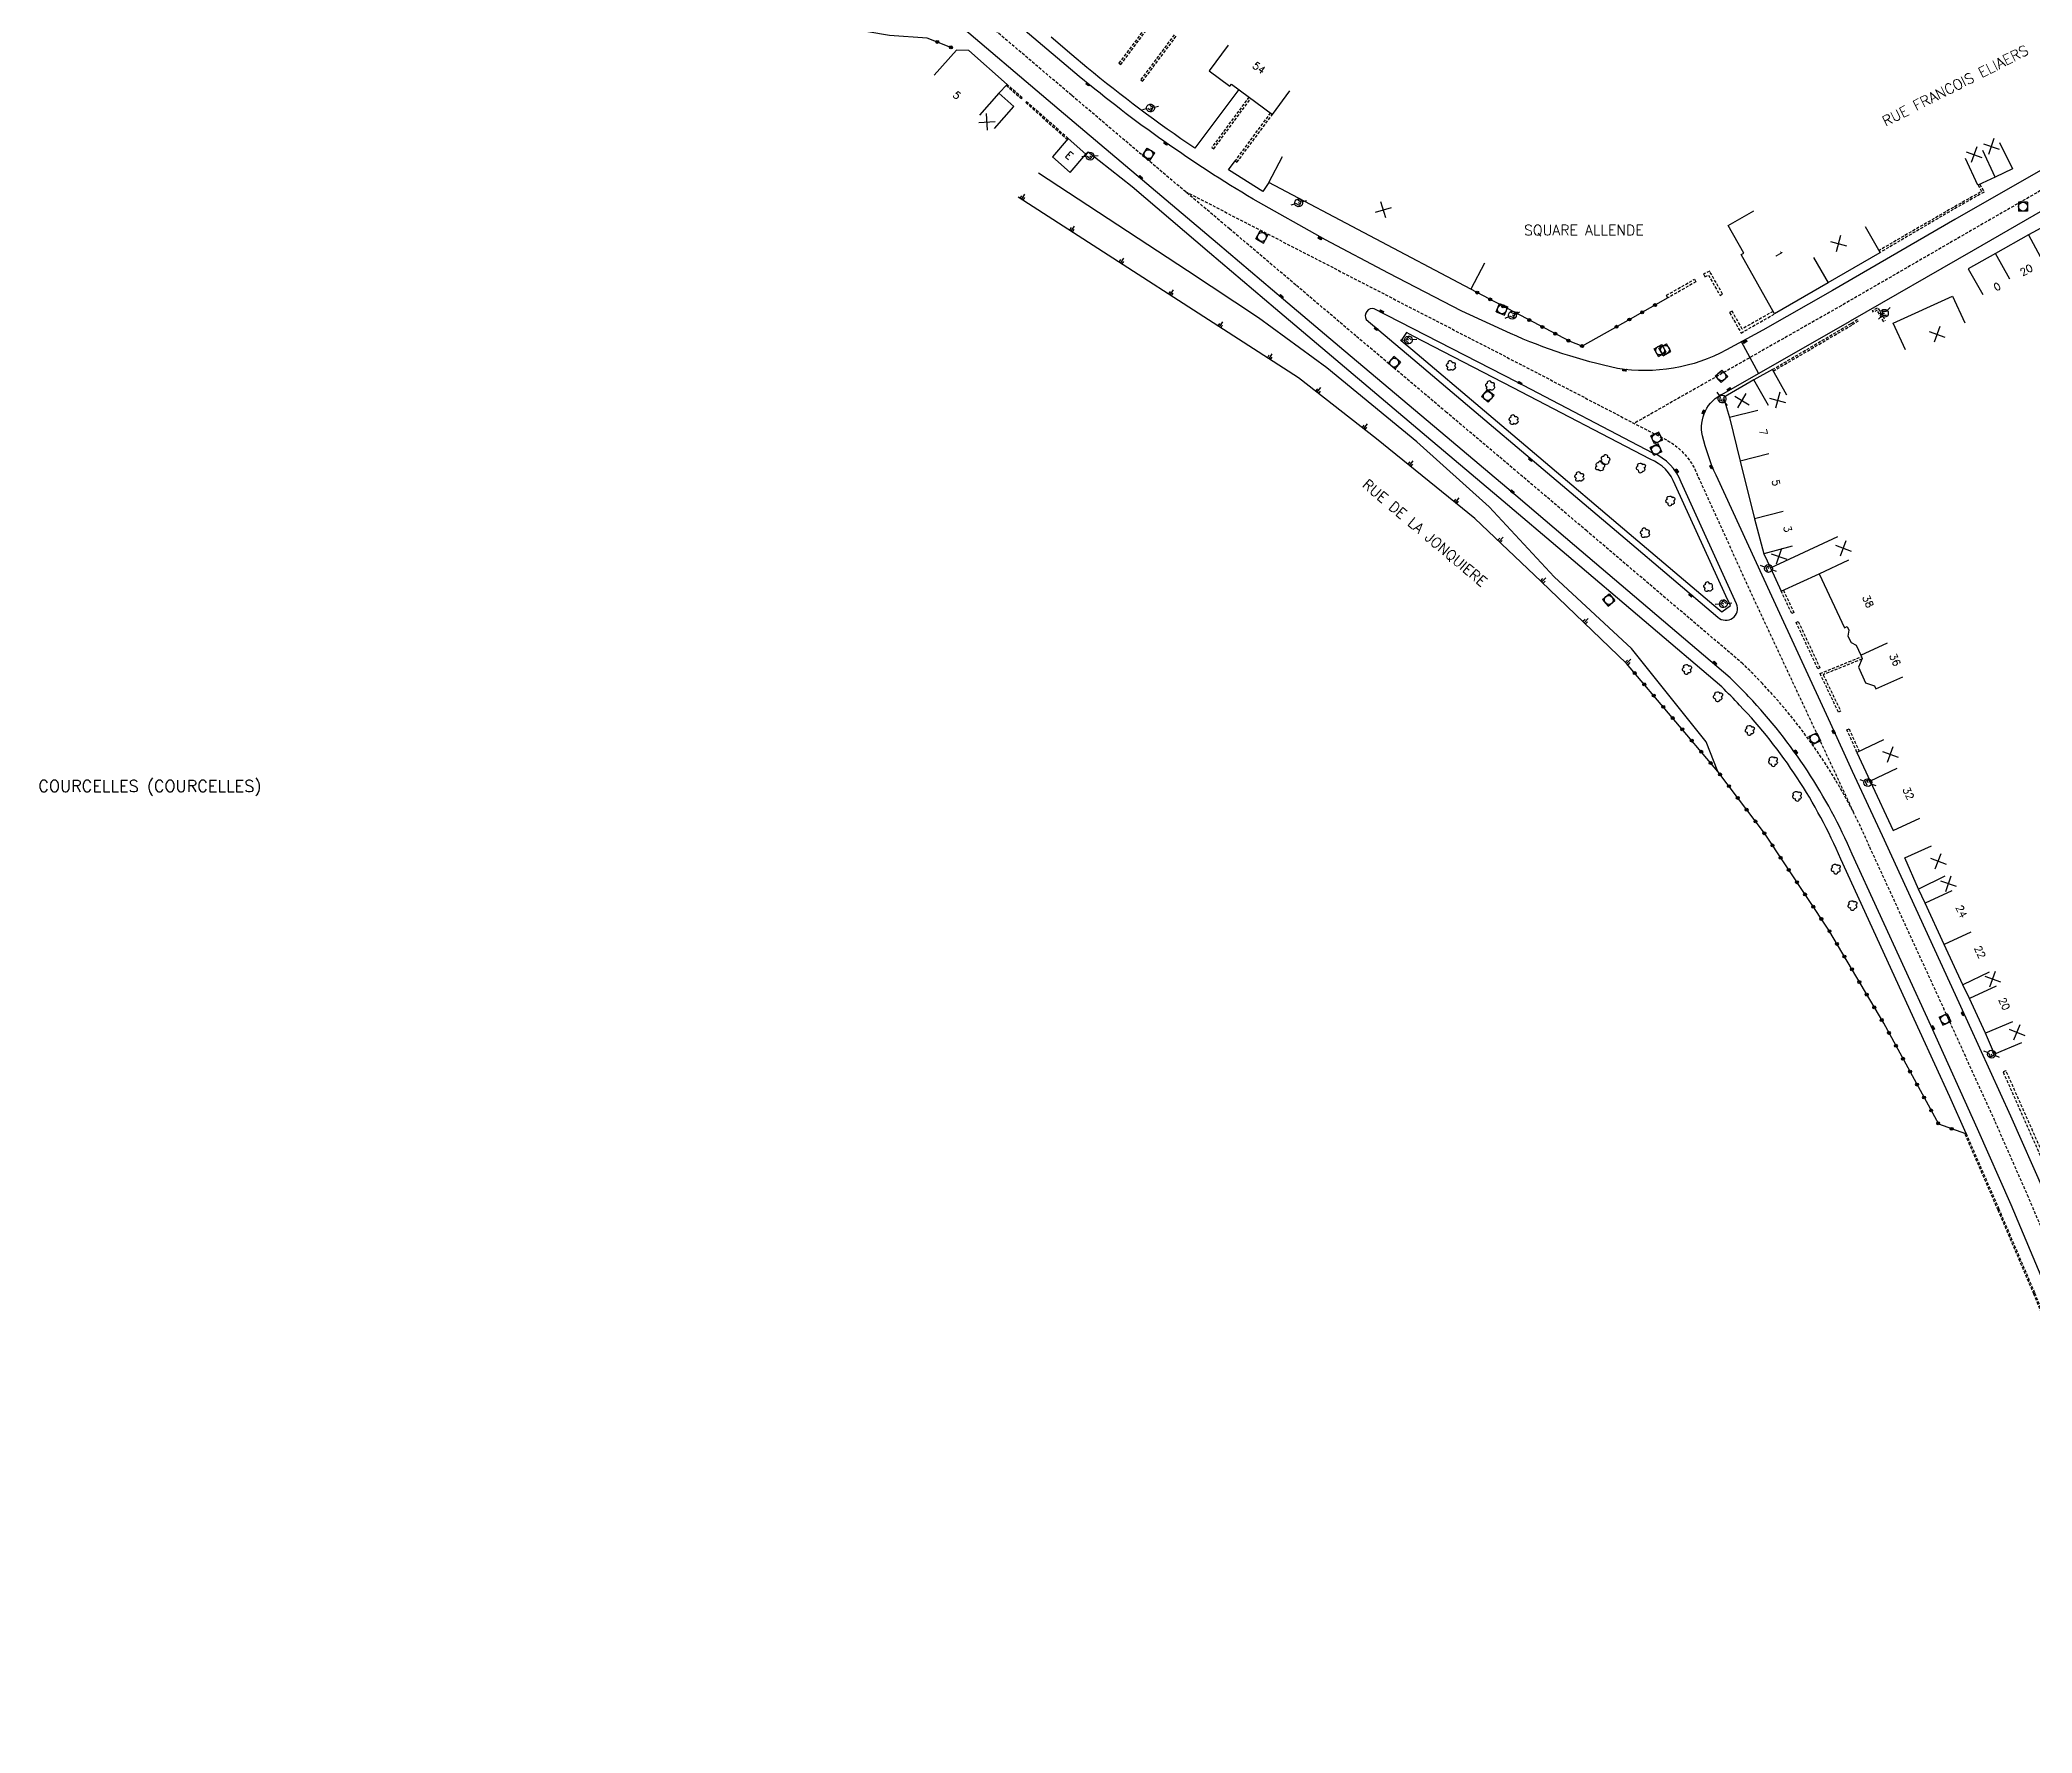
# Model space of a CAD drawing. Header units: millimetres. Extents: x 149999 to 151000, y 127000 to 128000.
# Drawn here: x 150014.3 to 150352.8, y 127351.9 to 127639.5 of the extents above; entities that cross this region are included whole.
import ezdxf
from ezdxf.enums import TextEntityAlignment as Align

# ---------------------------------------------------------------- set-up
doc = ezdxf.new("R2010")
doc.units = ezdxf.units.MM
doc.linetypes.add('DASHED', pattern=[0.75, 0.5, -0.25])
doc.layers.get('0').update_dxf_attribs({"linetype": 'CONTINUOUS'})
for name, color, linetype in [('W0001', 6, 'DASHED'), ('W0008', 7, 'CONTINUOUS'), ('W0100', 7, 'CONTINUOUS'), ('W0112', 1, 'DASHED'), ('W0211', 2, 'CONTINUOUS'), ('W0300', 7, 'CONTINUOUS'), ('W0322', 7, 'CONTINUOUS'), ('W0334', 7, 'CONTINUOUS'), ('W0400', 7, 'CONTINUOUS'), ('W0420', 7, 'CONTINUOUS'), ('W0471', 7, 'CONTINUOUS'), ('W0980', 7, 'CONTINUOUS'), ('W0984', 7, 'CONTINUOUS'), ('W0989', 7, 'CONTINUOUS'), ('W0991', 7, 'CONTINUOUS'), ('W1102', 7, 'CONTINUOUS')]:
    doc.layers.add(name, color=color, linetype=linetype)
doc.styles.get("Standard").update_dxf_attribs({"font": 'romans.shx', "width": 0.85})

# ---------------------------------------------------------------- blocks, each defined once
blk = doc.blocks.new('T471')
for p, q in [((-0.333334, 0.333334), (-0.333334, -0.333334)), ((-0.333334, 0.333334), (0.333334, 0.333334)), ((-0.333334, 0), (0, 0)), ((0.500001, 0.500001), (1.000002, 1.000002)), ((-0.500001, -0.500001), (-1.000002, -1.000002)), ((-0.333334, -0.333334), (0.333334, -0.333334))]:
    blk.add_line(p, q)
blk.add_ellipse((0, 0), major_axis=(0.471405, 0.471405), ratio=1, start_param=5.4977871438, end_param=11.780972451)
blk = doc.blocks.new('T400')
for p, q in [((-0.15, 0.3), (0.15, 0.3)), ((-0.15, -0.25), (-0.15, 0.3)), ((-0.15, 0.15), (0.15, 0.15)), ((-0.15, 0), (0.15, 0)), ((0.15, 0.3), (0.15, -0.25)), ((-0.15, -0.15), (0.15, -0.15)), ((-0.15, -0.25), (-0.15, -0.3)), ((-0.15, -0.3), (0.15, -0.3)), ((0.15, -0.3), (0.15, -0.25))]:
    blk.add_line(p, q)
blk = doc.blocks.new('T420')
for p, q in [((0.75, 0.75), (-0.75, 0.75)), ((-0.75, 0.75), (-0.75, -0.75)), ((0.75, 0.75), (0.75, -0.75)), ((0.75, -0.75), (-0.75, -0.75))]:
    blk.add_line(p, q)
blk.add_ellipse((0, 0), major_axis=(-0.53, 0.53), ratio=1, start_param=3.926991, end_param=10.210176)
blk = doc.blocks.new('T300')
for p, q in [((-0.8, 0.51), (-0.86, 0.34)), ((-0.86, 0.34), (-0.86, 0.17)), ((-0.86, 0.17), (-0.74, 0.06)), ((-0.69, 0.63), (-0.8, 0.51)), ((-0.8, -0.06), (-0.74, 0.06)), ((-0.74, 0.06), (-0.69, 0.11)), ((-0.57, 0.69), (-0.69, 0.63)), ((-0.46, 0.69), (-0.57, 0.69)), ((-0.29, 0.63), (-0.46, 0.69)), ((-0.29, 0.63), (-0.17, 0.74)), ((-0.23, 0.57), (-0.29, 0.63)), ((-0.17, 0.74), (-0.06, 0.8)), ((-0.06, 0.8), (0.06, 0.8)), ((0.06, 0.8), (0.23, 0.74)), ((0.23, 0.74), (0.34, 0.63)), ((0.34, 0.63), (0.4, 0.51)), ((0.46, 0.46), (0.34, 0.46)), ((0.4, 0.51), (0.4, 0.46)), ((0.57, 0.4), (0.46, 0.46)), ((0.57, 0.4), (0.69, 0.29)), ((0.69, 0.29), (0.74, 0.17)), ((0.74, 0.06), (0.69, -0.17)), ((0.74, 0.17), (0.74, 0.06)), ((-0.8, -0.17), (-0.8, -0.06)), ((-0.8, -0.23), (-0.8, -0.17)), ((-0.74, -0.34), (-0.8, -0.23)), ((-0.69, -0.4), (-0.74, -0.34)), ((-0.51, -0.46), (-0.69, -0.4)), ((-0.4, -0.46), (-0.51, -0.46)), ((-0.4, -0.46), (-0.34, -0.46)), ((-0.34, -0.46), (-0.34, -0.4)), ((-0.34, -0.51), (-0.34, -0.46)), ((-0.29, -0.63), (-0.34, -0.51)), ((-0.17, -0.74), (-0.29, -0.63)), ((-0.06, -0.8), (-0.17, -0.74)), ((0.06, -0.8), (-0.06, -0.8)), ((0.17, -0.74), (0.06, -0.8)), ((0.23, -0.69), (0.17, -0.74)), ((0.29, -0.46), (0.23, -0.46)), ((0.29, -0.63), (0.23, -0.69)), ((0.46, -0.4), (0.29, -0.46)), ((0.34, -0.51), (0.29, -0.63)), ((0.34, -0.51), (0.34, -0.46)), ((0.57, -0.34), (0.46, -0.4)), ((0.63, -0.29), (0.57, -0.34)), ((0.69, -0.17), (0.63, -0.29))]:
    blk.add_line(p, q)
blk = doc.blocks.new('t211o')
at = {"color": 0, "linetype": 'Continuous'}
for p, q in [((-0.29, 0.5), (-0.29, 0)), ((0, 1), (0, 0)), ((0.29, 0.5), (0.29, 0))]:
    blk.add_line(p, q, dxfattribs=at)
blk = doc.blocks.new('t322o')
at = {"color": 0, "linetype": 'Continuous'}
for radius in [0.25, 0.15]:
    blk.add_circle((0, 0), radius, dxfattribs=at)
blk = doc.blocks.new('t991o')
at = {"color": 0, "linetype": 'Continuous'}
for p, q in [((-1, 1), (1, -1)), ((-1, -1), (1, 1))]:
    blk.add_line(p, q, dxfattribs=at)

msp = doc.modelspace()

# ---------------------------------------------------------------- linework, layer by layer
at = {"layer": 'W0001', "flags": 128}
for points in [[(150414, 127648.31), (150341.15, 127606.39), (150320.34, 127594.35)], [(150320.34, 127594.35), (150285.16, 127574.36)]]:
    msp.add_lwpolyline(points, dxfattribs=at)
at = {"layer": 'W0001'}
msp.add_lwpolyline([(150358.04, 127428.99), (150352.15, 127442.89), (150346.45, 127455.86), (150338.52, 127473.29), (150325.14, 127502.48, 0.088802), (150306.94, 127530.16, 0.009629), (150303.63, 127533.52), (150277.1, 127556.08), (150265.58, 127565.86), (150253.29, 127576.22), (150237.89, 127589.21), (150227.67, 127597.86), (150216.43, 127607.39), (150202.6, 127619.04), (150189.56, 127630.1), (150170.48, 127646.3)], format="xyb", dxfattribs=at)
at = {"layer": 'W0001', "flags": 128}
msp.add_lwpolyline([(150208.88, 127613.76), (150266.51, 127584.05), (150289.62, 127572.04, -0.203444), (150295.94, 127565.51), (150305.28, 127544.93), (150322.49, 127508.13)], format="xyb", dxfattribs=at)
at = {"layer": 'W0008'}
for points in [[(150220.45, 127612.44, -0.038797), (150190.89, 127633.28), (150172.49, 127648.83), (150159.5, 127659.81), (150149.54, 127668.29)], [(150355.07, 127427.74), (150349.19, 127441.61), (150343.51, 127454.55), (150335.59, 127471.95), (150322.19, 127501.17, 0.088915), (150304.61, 127527.94, 0.009398), (150301.46, 127531.14), (150275.02, 127553.62), (150263.5, 127563.4), (150251.21, 127573.76), (150235.81, 127586.75), (150225.59, 127595.4), (150214.35, 127604.93), (150200.53, 127616.58), (150187.47, 127627.64), (150168.4, 127643.84)], [(150318.86, 127596.95), (150307, 127590.19), (150300.86, 127586.84, -0.164618), (150282.31, 127583.69, -0.051995), (150264.12, 127589.63), (150255.9, 127593.44), (150243.4, 127599.9), (150232.73, 127605.53), (150220.45, 127612.44)], [(150392.33, 127353.03), (150379.92, 127383.3), (150371.11, 127404.76), (150364.96, 127419.66), (150360.36, 127430.8), (150354.85, 127443.74), (150349.18, 127456.68), (150340.4, 127475.91), (150327.36, 127504.31), (150322.27, 127515.23), (150318.5, 127523.46), (150308.56, 127545.02), (150299.08, 127565.55, -0.051013), (150296.78, 127572.23, -0.355907), (150300.31, 127579.44), (150321.83, 127591.74)]]:
    msp.add_lwpolyline(points, format="xyb", dxfattribs=at)
at = {"layer": 'W0008', "flags": 128}
for points in [[(150373.68, 127621.55), (150342.73, 127603.75), (150321.83, 127591.74)], [(150355.36, 127617.99), (150339.66, 127609.01), (150318.86, 127596.95)]]:
    msp.add_lwpolyline(points, dxfattribs=at)
at = {"layer": 'W0008'}
msp.add_lwpolyline([(150239.64, 127592.02), (150247.57, 127585.34), (150258.29, 127576.23), (150268.25, 127567.81), (150283.6, 127554.81), (150299.39, 127541.45, 0.824001), (150302.54, 127543.69), (150293.17, 127564.35, 0.209218), (150288.35, 127569.32), (150265.14, 127581.39), (150240.99, 127593.83, 0.659522)], format="xyb", close=True, dxfattribs=at)
at = {"layer": 'W0100'}
for points in [[(150176.47, 127624.45), (150179.78, 127628.19), (150177.24, 127630.44), (150178.63, 127631.91), (150172.11, 127637.7), (150170.04, 127637.77), (150166.24, 127633.5)], [(150216.15, 127638.62), (150212.94, 127634.27), (150216.48, 127631.66), (150216.72, 127631.99), (150223.71, 127626.85), (150226.67, 127630.87)], [(150259.72, 127601.58), (150257.39, 127597.16), (150223.06, 127615.25), (150225.39, 127619.68)], [(150315.61, 127602.56), (150318.12, 127598.24), (150309.01, 127592.95), (150303.31, 127603.02), (150303.79, 127603.3), (150301.14, 127607.98), (150305.49, 127610.45)], [(150311.07, 127579.13), (150308.64, 127583.5), (150305.49, 127581.75), (150300.35, 127578.76), (150301.33, 127575.33), (150303.17, 127567.96), (150305.62, 127558.17), (150307.16, 127552.22), (150308.3, 127549.82), (150310.15, 127545.86), (150316.59, 127548.82), (150320.87, 127539.64), (150321.36, 127539.87), (150321.65, 127539.24), (150321.48, 127538.24), (150322.02, 127537.12), (150322.85, 127536.68), (150323.64, 127534.97), (150323.88, 127534.44), (150323.27, 127532.96), (150324.45, 127530.31), (150325.99, 127529.8), (150326.23, 127529.27), (150330.78, 127531.33)], [(150327.54, 127520.59), (150323.01, 127518.48), (150325.28, 127513.61), (150329.17, 127505.18), (150333.71, 127507.27)], [(150350.97, 127469.15), (150346.37, 127467.19), (150344.85, 127470.76), (150342.11, 127476.67), (150340.98, 127478.97), (150337.83, 127485.85), (150334.6, 127492.87), (150333.45, 127495.25), (150331.12, 127500.57), (150335.7, 127502.57)]]:
    msp.add_lwpolyline(points, dxfattribs=at)
msp.add_lwpolyline([(150186.35, 127619.65), (150189.35, 127617), (150192.01, 127620.09), (150189.01, 127622.74)], close=True, dxfattribs=at)
at = {"layer": 'W0100', "flags": 128}
for points in [[(150347.25, 127622.08), (150349.41, 127617.57), (150346.51, 127616.18), (150343.53, 127614.8), (150341.43, 127619.34)], [(150360.21, 127605.05), (150357.82, 127609.44), (150352.16, 127606.36), (150346.55, 127603.2), (150341.93, 127600.59), (150344.39, 127596.24)], [(150318.1, 127598.27), (150326.97, 127603.41), (150324.46, 127607.74)], [(150349.01, 127598.84), (150346.55, 127603.2)], [(150331.26, 127586.84), (150329.18, 127591.39), (150339.23, 127595.99), (150341.31, 127591.44)]]:
    msp.add_lwpolyline(points, dxfattribs=at)
at = {"layer": 'W0112'}
for points in [[(150203.29, 127643.14), (150197.62, 127635.54), (150197.93, 127635.31), (150203.6, 127642.91)], [(150207.02, 127640.36), (150201.33, 127632.74), (150201.65, 127632.49), (150207.34, 127640.12)], [(150178.49, 127631.77), (150181.04, 127629.52), (150181.17, 127629.67), (150178.63, 127631.91)], [(150219.71, 127629.79), (150213.41, 127621.23), (150213.72, 127620.99), (150220.03, 127629.56)], [(150189.01, 127622.74), (150181.93, 127628.99), (150181.79, 127628.84), (150188.88, 127622.59)], [(150223.35, 127627.11), (150217.34, 127618.95), (150217.67, 127618.71), (150223.71, 127626.85)], [(150308.77, 127593.39), (150303.51, 127590.39), (150301.8, 127593.41), (150301.37, 127593.17), (150303.32, 127589.71), (150309.01, 127592.95)], [(150308.64, 127583.5), (150322.05, 127591.35)], [(150308.78, 127583.24), (150322.2, 127591.09)], [(150310.51, 127546.03), (150312.3, 127542.25), (150311.93, 127542.08), (150310.15, 127545.86)], [(150323.83, 127534.32), (150317.27, 127531.67), (150320.22, 127525.5), (150319.86, 127525.33), (150316.73, 127531.88), (150323.75, 127534.72)], [(150323.01, 127518.48), (150321.29, 127522.32), (150321.66, 127522.48), (150323.37, 127518.65)], [(150361.17, 127448.29), (150356.55, 127445.87), (150348.33, 127464.4), (150347.84, 127464.18), (150356.3, 127445.13), (150361.38, 127447.82)], [(150385.12, 127350.05), (150372.62, 127379.83), (150363.47, 127401.68), (150356.55, 127418.49), (150353.23, 127426.66), (150347.18, 127440.85), (150341.59, 127453.71), (150341.35, 127453.61), (150346.94, 127440.75), (150352.99, 127426.56), (150356.31, 127418.4), (150363.23, 127401.58), (150372.38, 127379.73), (150384.89, 127349.93)]]:
    msp.add_lwpolyline(points, dxfattribs=at)
at = {"layer": 'W0112', "flags": 128}
for points in [[(150343.6, 127614.84), (150344.19, 127613.76), (150338.75, 127610.68), (150326.77, 127603.74)], [(150343.88, 127614.96), (150344.6, 127613.65), (150338.9, 127610.42), (150326.97, 127603.41)], [(150327.57, 127591.63), (150326.42, 127593.61), (150325.81, 127593.25), (150325.66, 127593.51), (150326.53, 127594.02), (150327.83, 127591.79)], [(150322.05, 127591.35), (150323.07, 127592), (150323.22, 127591.74), (150322.2, 127591.09)]]:
    msp.add_lwpolyline(points, dxfattribs=at)
at = {"layer": 'W0112'}
for points in [[(150297.14, 127599.28), (150297.78, 127599.55), (150299.76, 127596.06), (150300.19, 127596.31), (150297.99, 127600.19), (150296.94, 127599.74)], [(150290.63, 127596.11), (150295.4, 127598.84), (150295.65, 127598.41), (150290.88, 127595.67)], [(150316.36, 127532.65), (150312.68, 127540.53), (150313.04, 127540.7), (150316.72, 127532.82)]]:
    msp.add_lwpolyline(points, close=True, dxfattribs=at)
at = {"layer": 'W0211'}
for points in [[(150299.39, 127515.2), (150297.38, 127520.25), (150284.69, 127536.12), (150271.55, 127548.28), (150260.54, 127560.16), (150248.24, 127571.21), (150232.93, 127583.81), (150221.33, 127592.26), (150209.26, 127600.27), (150183.97, 127616.86)], [(150283.88, 127533.57), (150269.37, 127547.51), (150258.09, 127558.19), (150241.4, 127571.73), (150228.13, 127582.1), (150180.49, 127612.81)]]:
    msp.add_lwpolyline(points, dxfattribs=at)
at = {"layer": 'W0322'}
for points in [[(150169.07, 127638.23), (150165.04, 127639.82), (150158.66, 127640.27), (150133.22, 127644.54)], [(150276.3, 127587.49), (150274.3, 127588.24), (150257.39, 127597.16)], [(150290.88, 127595.67), (150281.47, 127590.39)], [(150341.5, 127453.68), (150336.9, 127455.3), (150327.55, 127472.46), (150318.21, 127488.3), (150307.28, 127504.74), (150299.39, 127515.2), (150283.88, 127533.57)]]:
    msp.add_lwpolyline(points, dxfattribs=at)
at = {"layer": 'W0334'}
for points in [[(150217.97, 127631.07), (150210.52, 127621.1, -0.024754), (150192.18, 127634.82), (150189.62, 127636.98), (150186.08, 127639.94)], [(150341.59, 127453.71), (150338.81, 127459.97), (150333.68, 127471.08), (150320.27, 127500.32, 0.088991), (150303.08, 127526.5, 0.009242), (150300.04, 127529.59), (150273.66, 127552.02), (150262.14, 127561.79), (150249.86, 127572.15), (150234.46, 127585.14), (150224.23, 127593.8), (150213, 127603.33), (150199.85, 127614.53), (150192.4, 127620.42), (150192.01, 127620.09)]]:
    msp.add_lwpolyline(points, format="xyb", dxfattribs=at)
for points in [[(150223.06, 127615.25), (150222.07, 127613.77), (150216.25, 127617.43), (150217.34, 127618.95)], [(150281.47, 127590.39), (150276.3, 127587.49)], [(150306.29, 127582.86), (150303.38, 127588.21)]]:
    msp.add_lwpolyline(points, dxfattribs=at)
msp.add_lwpolyline([(150298.72, 127543.49), (150300.05, 127542.36), (150301.51, 127543.42), (150300.75, 127545.09), (150292.12, 127563.92, 0.212264), (150287.87, 127568.29), (150264.61, 127580.38), (150247.71, 127589.09), (150246.48, 127589.78), (150245.56, 127588.46), (150247.53, 127586.78), (150248.3, 127586.2), (150259.02, 127577.1), (150268.98, 127568.68), (150284.33, 127555.67)], format="xyb", close=True, dxfattribs=at)
at = {"layer": 'W1102'}
for p, q in [((150346.51, 127616.18), (150344.41, 127620.72)), ((150352.16, 127606.36), (150354.55, 127601.97)), ((150308, 127577.42), (150305.49, 127581.75)), ((150306.18, 127576.57), (150301.33, 127575.33)), ((150308.02, 127569.17), (150303.17, 127567.96)), ((150310.47, 127559.38), (150305.62, 127558.17)), ((150312, 127553.48), (150307.16, 127552.22)), ((150329.81, 127515.72), (150325.28, 127513.61)), ((150337.96, 127497.42), (150333.45, 127495.25)), ((150339.15, 127494.96), (150334.6, 127492.87)), ((150342.37, 127487.94), (150337.83, 127485.85)), ((150345.48, 127481.16), (150340.98, 127478.97)), ((150346.64, 127478.77), (150342.11, 127476.67)), ((150349.45, 127472.72), (150344.85, 127470.76))]:
    msp.add_line(p, q, dxfattribs=at)
at = {"layer": 'W1102', "flags": 128}
for points in [[(150177.24, 127630.44), (150173.93, 127626.7)], [(150308.3, 127549.82), (150319.75, 127555.15)], [(150316.59, 127548.82), (150321.61, 127551.16)], [(150323.64, 127534.97), (150328.18, 127537.08)]]:
    msp.add_lwpolyline(points, dxfattribs=at)

# ---------------------------------------------------------------- block references
at = {"layer": 'W0211'}
for p, rotation in [((150181.05, 127612.44), 327.194143502759), ((150189.46, 127607.03), 327.194143502759), ((150197.86, 127601.61), 327.194143502759), ((150206.27, 127596.19), 327.194143502759), ((150214.67, 127590.77), 327.194143502759), ((150223.08, 127585.35), 327.194143502759), ((150231.27, 127579.64), 321.991267817728), ((150239.15, 127573.48), 321.991267817728), ((150246.95, 127567.23), 320.961043833806), ((150254.72, 127560.93), 320.961043833806), ((150262.2, 127554.3), 316.554186685118), ((150269.46, 127547.42), 316.151734391238), ((150276.67, 127540.5), 316.151734391238), ((150283.88, 127533.57), 316.151734391238)]:
    msp.add_blockref('t211o', p, dxfattribs=dict(at, rotation=rotation))
at = {"layer": 'W0300'}
for p, rotation in [((150254.07, 127584.05), 319.557996034317), ((150260.72, 127580.65), 319.557996034317), ((150264.71, 127574.86), 319.557996034317), ((150280.24, 127568.08), 294.749784047982), ((150275.87, 127565.19), 319.797549778826), ((150279.36, 127566.99), 294.749784047982), ((150286.31, 127566.91), 114.412253833261), ((150291.32, 127561.31), 114.412253833261), ((150287.03, 127555.64), 319.797549778826), ((150297.77, 127546.49), 319.751651378835), ((150294.14, 127532.68), 111.774810321225), ((150299.42, 127528.06), 111.774810321225), ((150304.82, 127522.33), 111.774810321225), ((150308.76, 127517.04), 125.420657272676), ((150312.83, 127511.15), 125.420657272676), ((150319.42, 127498.78), 120.512356270675), ((150322.26, 127492.59), 120.512356270675)]:
    msp.add_blockref('T300', p, dxfattribs=dict(at, rotation=rotation))
at = {"layer": 'W0322'}
for p, rotation in [((150166.75, 127639.15), 158.514569780873), ((150169.07, 127638.23), 158.514569780873), ((150258.49, 127596.57), 152.210277645602), ((150260.71, 127595.41), 152.210277645602), ((150262.92, 127594.24), 152.210277645602), ((150265.13, 127593.08), 152.210277645602), ((150286.52, 127593.22), 209.325416206052), ((150288.7, 127594.45), 209.325416206052), ((150267.34, 127591.91), 152.210277645602), ((150269.55, 127590.75), 152.210277645602), ((150271.76, 127589.58), 152.210277645602), ((150282.16, 127590.77), 209.325416206052), ((150284.34, 127592), 209.325416206052), ((150273.98, 127588.41), 152.210277645602), ((150276.3, 127587.49), 159.307064482007), ((150285.26, 127531.94), 130.171497962682), ((150286.87, 127530.03), 130.171497962682), ((150288.48, 127528.12), 130.171497962682), ((150290.1, 127526.21), 130.171497962682), ((150291.71, 127524.3), 130.171497962682), ((150293.32, 127522.39), 130.171497962682), ((150294.94, 127520.48), 130.171497962682), ((150296.55, 127518.57), 130.171497962682), ((150298.16, 127516.66), 130.171497962682), ((150299.75, 127514.73), 126.997965339417), ((150301.25, 127512.73), 126.997965339417), ((150302.76, 127510.73), 126.997965339417), ((150304.26, 127508.74), 126.997965339417), ((150305.77, 127506.74), 126.997965339417), ((150307.27, 127504.74), 126.997965339417), ((150308.66, 127502.66), 123.63614179937), ((150310.04, 127500.58), 123.63614179937), ((150311.42, 127498.5), 123.63614179937), ((150312.81, 127496.42), 123.63614179937), ((150314.19, 127494.34), 123.63614179937), ((150315.58, 127492.26), 123.63614179937), ((150316.96, 127490.17), 123.63614179937), ((150318.34, 127488.09), 120.512356270675), ((150319.61, 127485.93), 120.512356270675), ((150320.88, 127483.78), 120.512356270675), ((150322.15, 127481.62), 120.512356270675), ((150323.41, 127479.47), 120.512356270675), ((150324.68, 127477.32), 120.512356270675), ((150325.95, 127475.16), 120.512356270675), ((150327.22, 127473.01), 120.512356270675), ((150328.44, 127470.82), 118.595131717376), ((150329.63, 127468.63), 118.595131717376), ((150330.83, 127466.43), 118.595131717376), ((150332.03, 127464.24), 118.595131717376), ((150333.22, 127462.04), 118.595131717376), ((150334.42, 127459.85), 118.595131717376), ((150335.62, 127457.65), 118.595131717376), ((150336.81, 127455.46), 118.595131717376), ((150339.09, 127454.53), 160.582392586056)]:
    msp.add_blockref('t322o', p, dxfattribs=dict(at, rotation=rotation))
at = {"layer": 'W0400'}
for p, rotation in [((150192.3, 127631.98), 232.58743792122), ((150205.55, 127621.93), 229.879483440167), ((150201.31, 127616.14), 229.879483440167), ((150231.75, 127605.82), 242.209688138331), ((150225.22, 127595.93), 229.7651734532799), ((150242.24, 127593.35), 242.523050126627), ((150241.33, 127590.42), 49.87177089484302), ((150303.97, 127588.26), 298.60797608398), ((150283.53, 127583.41), 82.90105916659556), ((150265.74, 127581.22), 242.523050126627), ((150301.27, 127580.16), 119.9928200824647), ((150296.95, 127576.25), 158.9258203692263), ((150267.54, 127568.21), 49.797549778826), ((150292.39, 127566.26), 210.574097285157), ((150298.25, 127566.95), 202.5734262709484), ((150264.45, 127562.76), 229.695100188662), ((150294.76, 127545.18), 49.75165137883499), ((150298.86, 127533.63), 226.80618798167), ((150319.02, 127521.93), 204.576417250871), ((150312.63, 127518.51), 215.420657272676), ((150341.02, 127474.07), 204.542309953962), ((150335.9, 127471.69), 204.542309953962)]:
    msp.add_blockref('T400', p, dxfattribs=dict(at, rotation=rotation))
at = {"layer": 'W0420'}
for p, rotation in [((150202.66, 127620.07), 147.03106244872), ((150351.23, 127611.18), 359.96724), ((150221.9, 127606.02), 150.614480069405), ((150262.7, 127593.73), 158.861695355745), ((150244.39, 127584.67), 319.871770894843), ((150289.56, 127586.74), 209.8177258760049), ((150290.39, 127586.86), 209.8177258760049), ((150299.99, 127582.36), 43.12066283653529), ((150260.29, 127579), 319.557996034317), ((150288.98, 127571.87), 294.749784047982), ((150288.87, 127569.87), 294.749784047982), ((150280.84, 127544.36), 130.171497962682), ((150315.81, 127520.81), 114.576417250871), ((150337.98, 127473.12), 114.5423099539619)]:
    msp.add_blockref('T420', p, dxfattribs=dict(at, rotation=rotation))
at = {"layer": 'W0471'}
for p, rotation in [((150202.98, 127627.92), 147.03106244872), ((150192.7, 127619.75), 138.604189773405), ((150228.15, 127611.82), 152.209688138331), ((150264.46, 127592.74), 158.861695355745), ((150327.67, 127593.06), 359.96724), ((150246.8, 127588.53), 319.871770894843), ((150300.09, 127578.51), 82.30262153082161), ((150307.97, 127549.72), 295.304135825569), ((150300.32, 127543.73), 319.751651378835), ((150324.86, 127513.34), 294.985325842585), ((150345.86, 127467.22), 113.93647310053)]:
    msp.add_blockref('T471', p, dxfattribs=dict(at, rotation=rotation))
at = {"layer": 'W0991'}
for p, rotation in [((150175.2, 127625.57), 48.48592426377734), ((150342.91, 127620.02), 294.777993262147), ((150345.82, 127621.39), 295.5560412230449), ((150242.55, 127610.63), 62.20329931946144), ((150319.86, 127604.89), 300.0909246008546), ((150336.61, 127589.5), 294.5961115012463), ((150303.47, 127578.23), 14.00990588187928), ((150309.53, 127578.28), 299.0865442060211), ((150309.74, 127551.75), 295.3041358258449), ((150320.68, 127553.16), 24.9871851657185), ((150328.68, 127518.15), 24.98532583092213), ((150336.83, 127500), 23.65180138408085), ((150338.55, 127496.19), 25.67897472904583), ((150346.06, 127479.97), 25.96365037902151), ((150350.21, 127470.93), 23.09526417616988)]:
    msp.add_blockref('t991o', p, dxfattribs=dict(at, rotation=rotation))

# ---------------------------------------------------------------- texts
at = {"layer": 'W0980'}
msp.add_text('COURCELLES (COURCELLES)', height=2, dxfattribs=at).set_placement((150032.97, 127512.61), align=Align.MIDDLE)
at = {"layer": 'W0984'}
for s, rotation, p in [('E', 318.6042, (150189.18, 127619.87)), ('20', 29.415, (150351.8, 127600.41)), ('0', 29.415, (150346.82, 127597.59))]:
    msp.add_text(s, height=1.25, rotation=rotation, dxfattribs=at).set_placement(p, align=Align.MIDDLE)
at = {"layer": 'W0989'}
for s, rotation, p in [('RUE FRANCOIS ELIAERS', 26.8637, (150339.72, 127631.74)), ('RUE DE LA JONQUIERE', 319.8079, (150249.54, 127555.69))]:
    msp.add_text(s, height=1.75, rotation=rotation, dxfattribs=at).set_placement(p, align=Align.MIDDLE)
msp.add_text('SQUARE ALLENDE', height=1.75, dxfattribs=at).set_placement((150276.61, 127607.1), align=Align.MIDDLE)
at = {"layer": 'W0991'}
for s, rotation, p in [('54', 323.6598, (150221.41, 127634.75)), ('5', 318.4859, (150170.09, 127630.1)), ('1', 300.1237, (150309.73, 127603.14)), ('7', 284.0099, (150307.1, 127572.87)), ('5', 284.0473, (150309.25, 127564.28)), ('3', 284.5339, (150311.24, 127556.43)), ('38', 294.9872, (150324.89, 127544.12)), ('36', 294.3949, (150329.48, 127534.21)), ('32', 294.75, (150331.76, 127511.5)), ('24', 294.6756, (150340.76, 127491.45)), ('22', 294.6318, (150343.92, 127484.55)), ('20', 294.8895, (150348.04, 127475.75))]:
    msp.add_text(s, height=1.25, rotation=rotation, dxfattribs=at).set_placement(p, align=Align.MIDDLE)

doc.saveas('drawing.dxf')
